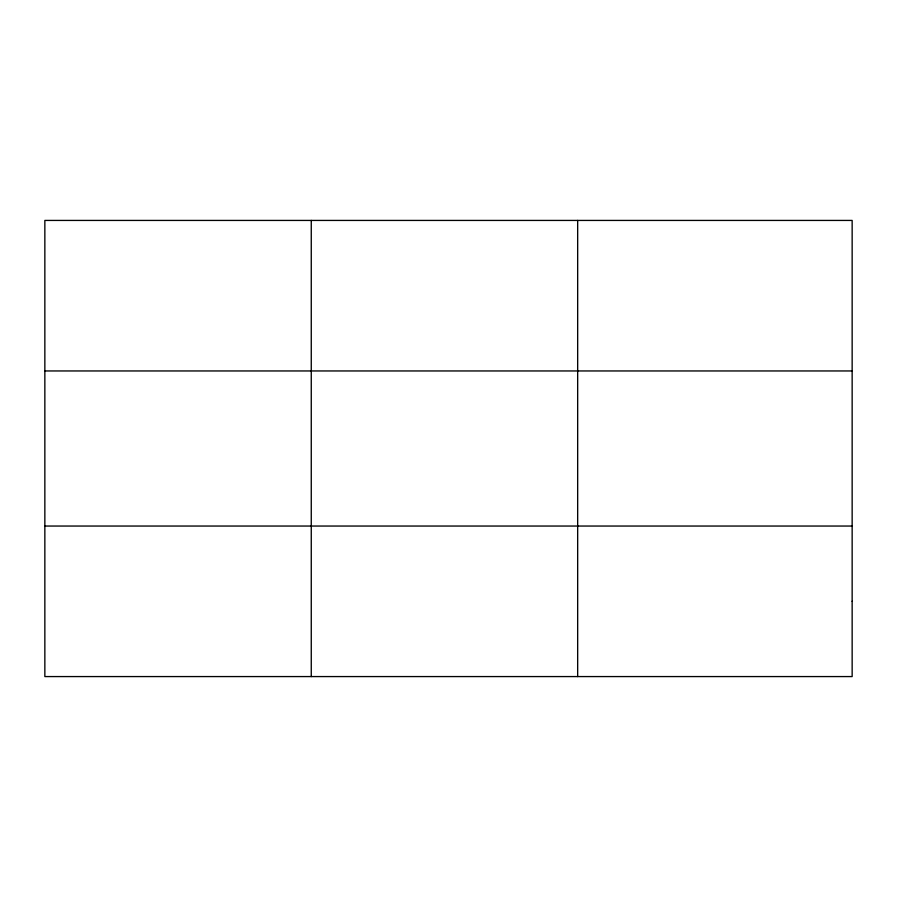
<?xml version="1.0" encoding="UTF-8"?>
<svg xmlns="http://www.w3.org/2000/svg" width="897" height="897" viewBox="0 0 897 897"><rect width="100%" height="100%" fill="white"/><g stroke="black" fill="none" stroke-linecap="round" stroke-linejoin="round"><path stroke-width="1.35" d="M311.259 220.427L311.259 676.573M577.668 220.427L577.668 676.573M44.85 370.954L852.15 370.954M44.85 526.046L852.15 526.046M852.15 601.304L852.15 676.573L44.85 676.573L44.85 220.427L852.15 220.427L852.15 601.304"/></g></svg>
